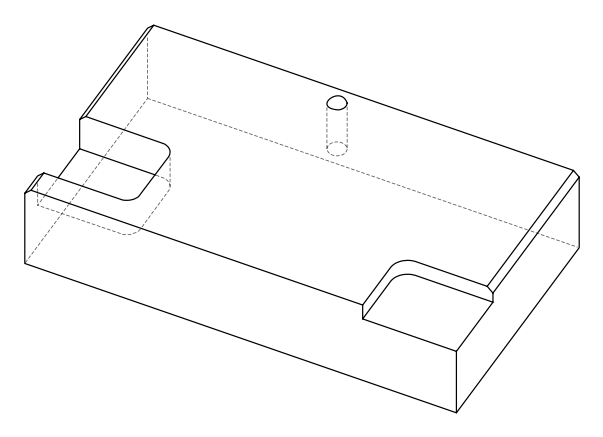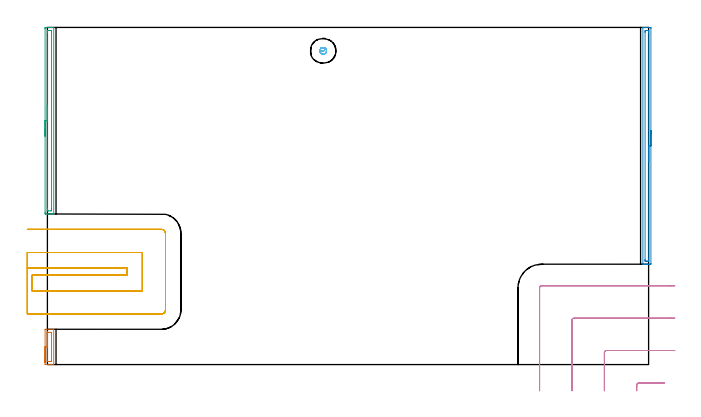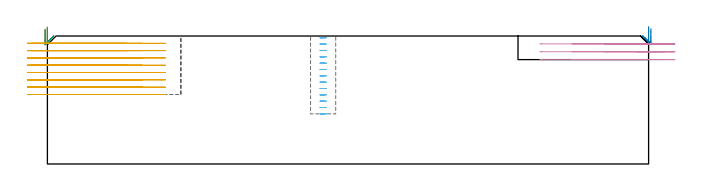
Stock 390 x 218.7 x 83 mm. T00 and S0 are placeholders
(PLAN: 6 operations, 3 tool changes, 19.1 min)
(1 AREA_MILL | FG_CHAMFER_SURFACE | UGT0205_001 | 0.56 min | 417 mm3)
(2 AREA_MILL_1 | FG_CHAMFER_SURFACE_1 | UGT0205_001 | 2.64 min | 2123 mm3)
(3 AREA_MILL_2 | FG_CHAMFER_SURFACE_2 | UGT0205_001 | 2.13 min | 1954 mm3)
(4 MILL_CORNER_NOTCH_RECTANGULAR | CORNER_NOTCH_RECTANGULAR | UGT0201_006 | Follow Part, ap 7, ae 75% | 2.44 min | 83556 mm3)
(5 MILL_SLOT | SLOT_PARTIAL_RECTANGULAR | UGT0201_094 | Follow Part, ap 5, ae 75% | 10.19 min | 242841 mm3)
(6 MILL_BLIND_HOLE_FROM_SOLID_MATERIAL | STEP1POCKET | NXT0201_011 | Spiral | 1.11 min | 10534 mm3)
(TOOL UGT0205_001 | Chamfer Mill 20 x 3 x 45 deg. | D20 FL50 Z2)
(TOOL UGT0201_006 | End Mill 28 mm | D28 FL25 Z2)
(TOOL UGT0201_094 | End mill 20 mm | D20 FL38 Z4)
(TOOL NXT0201_011 | ENDMILL 12mm [2P460-1200-NA 1630] | D12 FL38 Z6)
(OP 1 AREA_MILL)
G17 G21 G94 G90
T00 M6
G54
G17 G0 G90 X-1.5 Y1.45 S1061 M3
G43 Z93. H0
Z87.4
G94 G1 Y1.488 Z86.528 F250.
Y1.602 Z85.664
Y1.791 Z84.812
Y2.053 Z83.98
Y2.387 Z83.174
Y2.79 Z82.4
Y3.258 Z81.664
Y3.79 Z80.972
Y4.379 Z80.329
Y5.022 Z79.74
Y5.714 Z79.208
Y6.45 Z78.74
Y7.224 Z78.337
Y8.03 Z78.003
Y8.862 Z77.741
Y9.714 Z77.552
Y10.578 Z77.438
Y11.45 Z77.4
X-1.499 Y22.616 Z77.401
X-1.491 Y22.9 Z77.405
X-0.927 Z77.973
X4.1 Z83.
Y0.001
X-1.178 Y0. Z77.72
X-1.491 Y0.01 Z77.405
X-1.5 Y0.222 Z77.4
Y11.45
X-0.086 Z78.814
Y20.747 Z78.815
X-0.084 Y20.797 Z78.816
X-0.079 Y20.887 Z78.821
X-0.035 Y20.891 Z78.865
X0.651 Y20.9 Z79.551
X0.855 Z79.755
X2.431 Z81.331
X2.635 Y20.898 Z81.535
X2.664 Y20.895 Z81.564
X2.676 Y20.891 Z81.576
X2.68 Y20.846 Z81.58
X2.685 Y20.747 Z81.585
Y2.153
X2.684 Y2.103 Z81.584
X2.679 Y2.013 Z81.579
X2.635 Y2.009 Z81.535
X1.949 Y2. Z80.849
X1.745 Z80.645
X0.169 Z79.069
X-0.035 Y2.002 Z78.865
X-0.064 Y2.005 Z78.836
X-0.076 Y2.009 Z78.824
X-0.081 Y2.054 Z78.819
X-0.085 Y2.153 Z78.815
X-0.086 Y11.45 Z78.814
Y12.322 Z78.852
Y13.186 Z78.966
Y14.038 Z79.155
Y14.87 Z79.417
Y15.676 Z79.751
Y16.45 Z80.154
Y17.186 Z80.623
Y17.878 Z81.154
Y18.521 Z81.743
Y19.11 Z82.386
Y19.642 Z83.078
Y20.11 Z83.814
Y20.513 Z84.588
Y20.847 Z85.394
Y21.109 Z86.226
Y21.298 Z87.078
Y21.412 Z87.943
Y21.45 Z88.814
G0 Z93.
M5
M2
(OP 2 AREA_MILL_1)
G17 G21 G94 G90
T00 M6
G54
G17 G0 G90 X391.5 Y151.9 S1061 M3
G43 Z93. H0
Z87.8
G94 G1 Y151.862 Z86.928 F250.
Y151.748 Z86.064
Y151.559 Z85.212
Y151.297 Z84.38
Y150.963 Z83.574
Y150.56 Z82.8
Y150.092 Z82.064
Y149.56 Z81.372
Y148.971 Z80.729
Y148.328 Z80.14
Y147.636 Z79.609
Y146.9 Z79.14
Y146.126 Z78.737
Y145.32 Z78.403
Y144.488 Z78.141
Y143.636 Z77.952
Y142.772 Z77.838
Y141.9 Z77.8
X391.499 Y65.69 Z77.801
X391.496 Y65.284 Z77.802
X391.491 Y65.11 Z77.805
X391.095 Y65.1 Z78.2
X390.798 Z78.497
X390.217 Z79.077
X389.623 Z79.674
X389.339 Z79.958
X388.745 Z80.552
X388.461 Z80.835
X387.892 Z81.407
X387.273 Z82.026
X386.964 Z82.336
X386.562 Z82.737
X386.429 Y65.102 Z82.863
X386.302 Y65.11 Z82.989
X386.3 Y65.244 Z83.
Y218.556
X386.302 Y218.69 Z82.988
X386.429 Y218.698 Z82.863
X386.562 Y218.7 Z82.737
X387.273 Z82.026
X387.892 Z81.407
X388.461 Z80.835
X388.745 Z80.552
X389.339 Z79.958
X389.623 Z79.674
X390.217 Z79.077
X390.798 Z78.497
X391.095 Y218.697 Z78.2
X391.491 Y218.69 Z77.805
X391.496 Y218.516 Z77.802
X391.499 Y218.11 Z77.801
X391.5 Y141.9 Z77.8
X390.086 Z79.214
Y68.364
X390.083 Y67.609 Z79.217
X390.08 Y67.473 Z79.22
X390.067 Y67.11 Z79.233
X389.703 Y67.103 Z79.597
X389.339 Y67.101 Z79.961
X388.828 Y67.1 Z80.472
X388.461 Y67.101 Z80.839
X387.946 Y67.104 Z81.354
X387.786 Y67.11 Z81.514
X387.721 Y67.136 Z81.579
X387.717 Y67.337 Z81.583
X387.715 Y67.473 Z81.585
X387.714 Y68.231 Z81.586
Y215.436
X387.717 Y216.191 Z81.583
X387.72 Y216.327 Z81.58
X387.733 Y216.69 Z81.567
X388.096 Y216.697 Z81.204
X388.461 Y216.699 Z80.839
X388.972 Y216.7 Z80.328
X389.339 Y216.699 Z79.961
X389.854 Y216.696 Z79.446
X390.014 Y216.69 Z79.286
X390.079 Y216.664 Z79.221
X390.083 Y216.463 Z79.217
X390.084 Y216.327 Z79.216
X390.086 Y215.569 Z79.214
Y141.9
Y141.028 Z79.252
Y140.163 Z79.366
Y139.312 Z79.555
Y138.48 Z79.817
Y137.674 Z80.151
Y136.9 Z80.554
Y136.164 Z81.023
Y135.472 Z81.554
Y134.829 Z82.143
Y134.24 Z82.786
Y133.708 Z83.479
Y133.24 Z84.214
Y132.837 Z84.988
Y132.503 Z85.794
Y132.241 Z86.626
Y132.052 Z87.478
Y131.938 Z88.343
Y131.9 Z89.214
G0 Z93.
M5
M2
(OP 3 AREA_MILL_2)
G17 G21 G94 G90
T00 M6
G54
G17 G0 G90 X-1.5 Y148.2 S1061 M3
G43 Z93. H0
Z87.4
G94 G1 Y148.238 Z86.528 F250.
Y148.352 Z85.664
Y148.541 Z84.812
Y148.803 Z83.98
Y149.137 Z83.174
Y149.54 Z82.4
Y150.008 Z81.664
Y150.54 Z80.972
Y151.129 Z80.329
Y151.772 Z79.74
Y152.464 Z79.208
Y153.2 Z78.74
Y153.974 Z78.337
Y154.78 Z78.003
Y155.612 Z77.741
Y156.464 Z77.552
Y157.328 Z77.438
Y158.2 Z77.4
Y217.76
X-1.499 Y218.077 Z77.401
X-1.494 Y218.647 Z77.403
X-1.491 Y218.692 Z77.405
X-0.926 Y218.7 Z77.97
X0.855 Z79.749
X2.285 Z81.181
X2.635 Z81.53
X3.336 Z82.236
X3.648 Z82.547
X4.051 Y218.693 Z82.943
X4.097 Y218.69 Z82.988
X4.1 Y218.524 Z83.
Y97.876
X4.097 Y97.71 Z82.988
X4.051 Y97.707 Z82.943
X3.648 Y97.7 Z82.547
X3.336 Z82.236
X2.635 Z81.53
X1.395 Z80.292
X0.855 Z79.749
X0.235 Z79.13
X-0.926 Y97.701 Z77.971
X-1.176 Y97.703 Z77.72
X-1.491 Y97.708 Z77.405
X-1.494 Y97.753 Z77.403
X-1.499 Y98.323 Z77.401
X-1.5 Y98.899 Z77.4
Y158.2
X-0.086 Z78.814
Y215.447
X-0.082 Y216.29 Z78.818
X-0.079 Y216.334 Z78.821
X-0.035 Y216.69 Z78.865
X0.449 Y216.698 Z79.349
X1.745 Y216.699 Z80.645
X2.23 Y216.697 Z81.13
X2.635 Y216.69 Z81.535
X2.679 Y216.29 Z81.579
X2.682 Y216.243 Z81.582
X2.686 Y215.396 Z81.586
Y215.346
Y100.953
X2.681 Y100.11 Z81.581
X2.679 Y100.066 Z81.579
X2.635 Y99.71 Z81.535
X2.151 Y99.703 Z81.051
X0.855 Y99.701 Z79.755
X0.37 Y99.703 Z79.27
X-0.035 Y99.71 Z78.865
X-0.079 Y100.11 Z78.821
X-0.082 Y100.157 Z78.818
X-0.086 Y101.004 Z78.814
Y101.054
Y158.2
Y159.072 Z78.852
Y159.936 Z78.966
Y160.788 Z79.155
Y161.62 Z79.417
Y162.426 Z79.751
Y163.2 Z80.154
Y163.936 Z80.623
Y164.628 Z81.154
Y165.271 Z81.743
Y165.86 Z82.386
Y166.392 Z83.078
Y166.86 Z83.814
Y167.263 Z84.588
Y167.597 Z85.394
Y167.859 Z86.226
Y168.048 Z87.078
Y168.162 Z87.943
Y168.2 Z88.814
G0 Z93.
M5
M2
(OP 4 MILL_CORNER_NOTCH_RECTANGULAR)
G17 G21 G94 G90
T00 M6
G54
G17 G0 G90 X400.375 Y-11.9 S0 M3
G43 Z93. H0
Z77.9
G94 G1 X397.375 F250.
X383.694 F500.
G3 X382.3 Y-13.294 R1.4
G1 Y-14.
Y-17. F250.
G0 Z93.
X407. Y9.1
Z77.9
G1 X404.
X362.694 F500.
G3 X361.3 Y7.706 R1.4
G1 Y-14.
Y-17. F250.
G0 Z93.
X407. Y30.1
Z77.9
G1 X404.
X341.694 F500.
G3 X340.3 Y28.706 R1.4
G1 Y-14.
Y-17. F250.
G0 Z93.
X407. Y51.1
Z77.9
G1 X404.
X320.695 F500.
G3 X319.3 Y49.705 R1.4
G1 Y-14.
Y-17. F250.
G0 Z93.
X400.375 Y-11.9
Z72.8
G1 X397.375
X383.694 F500.
G3 X382.3 Y-13.294 R1.4
G1 Y-14.
Y-17. F250.
G0 Z93.
X407. Y9.1
Z72.8
G1 X404.
X362.694 F500.
G3 X361.3 Y7.706 R1.4
G1 Y-14.
Y-17. F250.
G0 Z93.
X407. Y30.1
Z72.8
G1 X404.
X341.694 F500.
G3 X340.3 Y28.706 R1.4
G1 Y-14.
Y-17. F250.
G0 Z93.
X407. Y51.1
Z72.8
G1 X404.
X320.695 F500.
G3 X319.3 Y49.705 R1.4
G1 Y-14.
Y-17. F250.
G0 Z93.
X400.375 Y-11.9
Z67.7
G1 X397.375
X383.694 F500.
G3 X382.3 Y-13.294 R1.4
G1 Y-14.
Y-17. F250.
G0 Z93.
X407. Y9.1
Z67.7
G1 X404.
X362.694 F500.
G3 X361.3 Y7.706 R1.4
G1 Y-14.
Y-17. F250.
G0 Z93.
X407. Y30.1
Z67.7
G1 X404.
X341.694 F500.
G3 X340.3 Y28.706 R1.4
G1 Y-14.
Y-17. F250.
G0 Z93.
X407. Y51.1
Z67.7
G1 X404.
X320.695 F500.
G3 X319.3 Y49.705 R1.4
G1 Y-14.
Y-17. F250.
G0 Z93.
M5
M2
(OP 5 MILL_SLOT)
G17 G21 G94 G90
T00 M6
G54
G17 G0 G90 X-13. Y62.7 S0 M3
G43 Z93. H0
Z78.262
G94 G1 X-10. F250.
X51.6 F500.
Y57.9
X-10.
Y47.9
X61.6
Y72.7
X-10.
X-13. F250.
Y32.9
X-10.
X74. F500.
G3 X76.6 Y35.5 R2.6
G1 Y85.1
G3 X74. Y87.7 R2.6
G1 X-10.
X-13. F250.
G0 Y62.7 Z73.525
G1 X-10.
X51.6 F500.
Y57.9
X-10.
Y47.9
X61.6
Y72.7
X-10.
X-13. F250.
Y32.9
X-10.
X74. F500.
G3 X76.6 Y35.5 R2.6
G1 Y85.1
G3 X74. Y87.7 R2.6
G1 X-10.
X-13. F250.
G0 Y62.7 Z68.787
G1 X-10.
X51.6 F500.
Y57.9
X-10.
Y47.9
X61.6
Y72.7
X-10.
X-13. F250.
Y32.9
X-10.
X74. F500.
G3 X76.6 Y35.5 R2.6
G1 Y85.1
G3 X74. Y87.7 R2.6
G1 X-10.
X-13. F250.
G0 Y62.7 Z64.05
G1 X-10.
X51.6 F500.
Y57.9
X-10.
Y47.9
X61.6
Y72.7
X-10.
X-13. F250.
Y32.9
X-10.
X74. F500.
G3 X76.6 Y35.5 R2.6
G1 Y85.1
G3 X74. Y87.7 R2.6
G1 X-10.
X-13. F250.
G0 Y62.7 Z59.312
G1 X-10.
X51.6 F500.
Y57.9
X-10.
Y47.9
X61.6
Y72.7
X-10.
X-13. F250.
Y32.9
X-10.
X74. F500.
G3 X76.6 Y35.5 R2.6
G1 Y85.1
G3 X74. Y87.7 R2.6
G1 X-10.
X-13. F250.
G0 Y62.7 Z54.575
G1 X-10.
X51.6 F500.
Y57.9
X-10.
Y47.9
X61.6
Y72.7
X-10.
X-13. F250.
Y32.9
X-10.
X74. F500.
G3 X76.6 Y35.5 R2.6
G1 Y85.1
G3 X74. Y87.7 R2.6
G1 X-10.
X-13. F250.
G0 Y62.7 Z49.837
G1 X-10.
X51.6 F500.
Y57.9
X-10.
Y47.9
X61.6
Y72.7
X-10.
X-13. F250.
Y32.9
X-10.
X74. F500.
G3 X76.6 Y35.5 R2.6
G1 Y85.1
G3 X74. Y87.7 R2.6
G1 X-10.
X-13. F250.
G0 Y62.7 Z45.1
G1 X-10.
X51.6 F500.
Y57.9
X-10.
Y47.9
X61.6
Y72.7
X-10.
X-13. F250.
Y32.9
X-10.
X74. F500.
G3 X76.6 Y35.5 R2.6
G1 Y85.1
G3 X74. Y87.7 R2.6
G1 X-10.
X-13. F250.
G0 Z93.
M5
M2
(OP 6 MILL_BLIND_HOLE_FROM_SOLID_MATERIAL)
G17 G21 G94 G90
T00 M6
G54
G17 G0 G90 X178.9 Y203.5 S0 M3
G43 Z93. H1
Z81.885
G94 G3 X179.594 Y204.956 R0.893 F250.
X177.547 Y205.171 R1.456
X177.229 Y202.147 R2.15
X177.547 Y205.171 R-2.15
X177.388 Y203.659 R1.075
X178.9 Y203.5 R1.075
G0 Z77.769
G3 X179.594 Y204.956 R0.893
X177.547 Y205.171 R1.456
X177.229 Y202.147 R2.15
X177.547 Y205.171 R-2.15
X177.388 Y203.659 R1.075
X178.9 Y203.5 R1.075
G0 Z73.654
G3 X179.594 Y204.956 R0.893
X177.547 Y205.171 R1.456
X177.229 Y202.147 R2.15
X177.547 Y205.171 R-2.15
X177.388 Y203.659 R1.075
X178.9 Y203.5 R1.075
G0 Z69.538
G3 X179.594 Y204.956 R0.893
X177.547 Y205.171 R1.456
X177.229 Y202.147 R2.15
X177.547 Y205.171 R-2.15
X177.388 Y203.659 R1.075
X178.9 Y203.5 R1.075
G0 Z65.423
G3 X179.594 Y204.956 R0.893
X177.547 Y205.171 R1.456
X177.229 Y202.147 R2.15
X177.547 Y205.171 R-2.15
X177.388 Y203.659 R1.075
X178.9 Y203.5 R1.075
G0 Z61.308
G3 X179.594 Y204.956 R0.893
X177.547 Y205.171 R1.456
X177.229 Y202.147 R2.15
X177.547 Y205.171 R-2.15
X177.388 Y203.659 R1.075
X178.9 Y203.5 R1.075
G0 Z57.192
G3 X179.594 Y204.956 R0.893
X177.547 Y205.171 R1.456
X177.229 Y202.147 R2.15
X177.547 Y205.171 R-2.15
X177.388 Y203.659 R1.075
X178.9 Y203.5 R1.075
G0 Z53.077
G3 X179.594 Y204.956 R0.893
X177.547 Y205.171 R1.456
X177.229 Y202.147 R2.15
X177.547 Y205.171 R-2.15
X177.388 Y203.659 R1.075
X178.9 Y203.5 R1.075
G0 Z48.962
G3 X179.594 Y204.956 R0.893
X177.547 Y205.171 R1.456
X177.229 Y202.147 R2.15
X177.547 Y205.171 R-2.15
X177.388 Y203.659 R1.075
X178.9 Y203.5 R1.075
G0 Z44.846
G3 X179.594 Y204.956 R0.893
X177.547 Y205.171 R1.456
X177.229 Y202.147 R2.15
X177.547 Y205.171 R-2.15
X177.388 Y203.659 R1.075
X178.9 Y203.5 R1.075
G0 Z40.731
G3 X179.594 Y204.956 R0.893
X177.547 Y205.171 R1.456
X177.229 Y202.147 R2.15
X177.547 Y205.171 R-2.15
X177.388 Y203.659 R1.075
X178.9 Y203.5 R1.075
G0 Z36.615
G3 X179.594 Y204.956 R0.893
X177.547 Y205.171 R1.456
X177.229 Y202.147 R2.15
X177.547 Y205.171 R-2.15
X177.388 Y203.659 R1.075
X178.9 Y203.5 R1.075
G0 Z32.5
G3 X179.594 Y204.956 R0.893
X177.547 Y205.171 R1.456
X177.229 Y202.147 R2.15
X177.547 Y205.171 R-2.15
X177.388 Y203.659 R1.075
X178.9 Y203.5 R1.075
G0 Z93.
M5
M2
